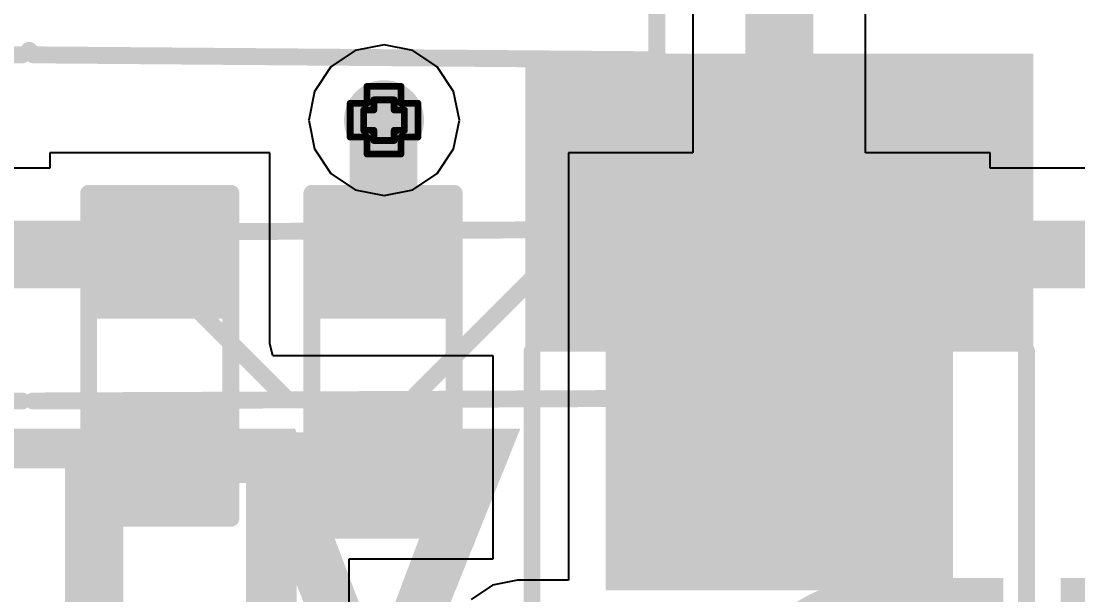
# Model space of a CAD drawing. Header units: inches. Extents: x 0 to 198, y 0 to 199.
# Drawn here: x 1.0939 to 1.4058, y 4.2696 to 4.4391 of the extents above; entities that cross this region are included whole.
import ezdxf

# ---------------------------------------------------------------- set-up
doc = ezdxf.new("R2010")
doc.units = ezdxf.units.IN
doc.header["$MEASUREMENT"] = 0
for name, color, linetype in [('Bottom Layer', 5, 'Continuous'), ('Bottom Overlay', 54, 'Continuous'), ('Bottom Paste', 16, 'Continuous'), ('Bottom Solder', 6, 'Continuous'), ('Drill Drawing', 1, 'Continuous'), ('Layer 1', 16, 'Continuous'), ('Layer 2', 76, 'Continuous'), ('Top Layer', 1, 'Continuous'), ('Top Overlay', 2, 'Continuous'), ('Via Holes', 16, 'Continuous')]:
    doc.layers.add(name, color=color, linetype=linetype)
doc.styles.add('Arial Black_Bold', font='', dxfattribs={"height": 0.2})
doc.styles.get('Arial Black_Bold').set_extended_font_data('Arial Black', bold=True)

# ---------------------------------------------------------------- blocks, each defined once
blk = doc.blocks.new('R___0603_B_105')
at = {"layer": 'Bottom Layer'}
for points in [[(-0.0450007, -0.0175004), (-0.0450007, 0.0174996), (-0.0150007, 0.0174996), (-0.0150007, -0.0175004)], [(0.0149993, -0.0175004), (0.0149993, 0.0174996), (0.0449993, 0.0174996), (0.0449993, -0.0175004)]]:
    blk.add_hatch(color=5, dxfattribs=at).paths.add_polyline_path(points)
at = {"layer": 'Bottom Paste'}
for points in [[(-0.0450007, -0.0175004), (-0.0450007, 0.0174996), (-0.0150007, 0.0174996), (-0.0150007, -0.0175004)], [(0.0149993, -0.0175004), (0.0149993, 0.0174996), (0.0449993, 0.0174996), (0.0449993, -0.0175004)]]:
    blk.add_hatch(color=16, dxfattribs=at).paths.add_polyline_path(points)
at = {"layer": 'Bottom Solder'}
for points in [[(-0.0490007, -0.0215004), (-0.0490007, 0.0214996), (-0.0110007, 0.0214996), (-0.0110007, -0.0215004)], [(0.0109993, -0.0215004), (0.0109993, 0.0214996), (0.0489993, 0.0214996), (0.0489993, -0.0215004)]]:
    blk.add_hatch(color=6, dxfattribs=at).paths.add_polyline_path(points)
at = {"layer": 'Bottom Overlay'}
for points in [[(-0.0480007, -0.0210004, 0.005, 0.005, 0), (-0.0480007, 0.0209996, 0.005, 0.005, 0)], [(0.0479993, 0.0209996, 0.005, 0.005, 0), (-0.0480007, 0.0209996, 0.005, 0.005, 0)], [(0.0479993, -0.0210004, 0.005, 0.005, 0), (0.0479993, 0.0209996, 0.005, 0.005, 0)], [(0.0479993, -0.0210004, 0.005, 0.005, 0), (-0.0480007, -0.0210004, 0.005, 0.005, 0)]]:
    blk.add_lwpolyline(points, format="xyseb", dxfattribs=at)
for points in [[(-0.0492507, 0.0209996, 0.0025, 0.0025, 1), (-0.0467507, 0.0209996, 0.0025, 0.0025, 1)], [(-0.0492507, 0.0209996, 0.0025, 0.0025, 1), (-0.0467507, 0.0209996, 0.0025, 0.0025, 1)], [(0.0467493, 0.0209996, 0.0025, 0.0025, 1), (0.0492493, 0.0209996, 0.0025, 0.0025, 1)], [(0.0467493, 0.0209996, 0.0025, 0.0025, 1), (0.0492493, 0.0209996, 0.0025, 0.0025, 1)], [(-0.0492507, -0.0210004, 0.0025, 0.0025, 1), (-0.0467507, -0.0210004, 0.0025, 0.0025, 1)], [(-0.0492507, -0.0210004, 0.0025, 0.0025, 1), (-0.0467507, -0.0210004, 0.0025, 0.0025, 1)], [(0.0467493, -0.0210004, 0.0025, 0.0025, 1), (0.0492493, -0.0210004, 0.0025, 0.0025, 1)], [(0.0467493, -0.0210004, 0.0025, 0.0025, 1), (0.0492493, -0.0210004, 0.0025, 0.0025, 1)]]:
    blk.add_lwpolyline(points, format="xyseb", close=True, dxfattribs=at)
blk = doc.blocks.new('R___0603_B_107')
at = {"layer": 'Bottom Layer'}
for points in [[(-0.0449993, -0.017501), (-0.0449993, 0.017499), (-0.0149993, 0.017499), (-0.0149993, -0.017501)], [(0.0150007, -0.017501), (0.0150007, 0.017499), (0.0450007, 0.017499), (0.0450007, -0.017501)]]:
    blk.add_hatch(color=5, dxfattribs=at).paths.add_polyline_path(points)
at = {"layer": 'Bottom Paste'}
for points in [[(-0.0449993, -0.017501), (-0.0449993, 0.017499), (-0.0149993, 0.017499), (-0.0149993, -0.017501)], [(0.0150007, -0.017501), (0.0150007, 0.017499), (0.0450007, 0.017499), (0.0450007, -0.017501)]]:
    blk.add_hatch(color=16, dxfattribs=at).paths.add_polyline_path(points)
at = {"layer": 'Bottom Solder'}
for points in [[(-0.0489993, -0.021501), (-0.0489993, 0.021499), (-0.0109993, 0.021499), (-0.0109993, -0.021501)], [(0.0110007, -0.021501), (0.0110007, 0.021499), (0.0490007, 0.021499), (0.0490007, -0.021501)]]:
    blk.add_hatch(color=6, dxfattribs=at).paths.add_polyline_path(points)
at = {"layer": 'Bottom Overlay'}
for points in [[(-0.0479993, 0.020999, 0.005, 0.005, 0), (-0.0479993, -0.021001, 0.005, 0.005, 0)], [(-0.0479993, 0.020999, 0.005, 0.005, 0), (0.0480007, 0.020999, 0.005, 0.005, 0)], [(0.0480007, 0.020999, 0.005, 0.005, 0), (0.0480007, -0.021001, 0.005, 0.005, 0)], [(-0.0479993, -0.021001, 0.005, 0.005, 0), (0.0480007, -0.021001, 0.005, 0.005, 0)]]:
    blk.add_lwpolyline(points, format="xyseb", dxfattribs=at)
for points in [[(-0.0492493, 0.020999, 0.0025, 0.0025, 1), (-0.0467493, 0.020999, 0.0025, 0.0025, 1)], [(-0.0492493, 0.020999, 0.0025, 0.0025, 1), (-0.0467493, 0.020999, 0.0025, 0.0025, 1)], [(0.0467507, 0.020999, 0.0025, 0.0025, 1), (0.0492507, 0.020999, 0.0025, 0.0025, 1)], [(0.0467507, 0.020999, 0.0025, 0.0025, 1), (0.0492507, 0.020999, 0.0025, 0.0025, 1)], [(-0.0492493, -0.021001, 0.0025, 0.0025, 1), (-0.0467493, -0.021001, 0.0025, 0.0025, 1)], [(-0.0492493, -0.021001, 0.0025, 0.0025, 1), (-0.0467493, -0.021001, 0.0025, 0.0025, 1)], [(0.0467507, -0.021001, 0.0025, 0.0025, 1), (0.0492507, -0.021001, 0.0025, 0.0025, 1)], [(0.0467507, -0.021001, 0.0025, 0.0025, 1), (0.0492507, -0.021001, 0.0025, 0.0025, 1)]]:
    blk.add_lwpolyline(points, format="xyseb", close=True, dxfattribs=at)
blk = doc.blocks.new('DB128L_5_08_4P_GN_S_220')
at = {"layer": 'Top Overlay'}
for points in [[(-0.2097236, 0.2007857, 0.005, 0.005, 0), (-0.3949996, 0.1999997, 0.005, 0.005, 0)], [(-0.3938136, 0.2007857, 0.005, 0.005, 0), (-0.3938136, -0.1929123, 0.005, 0.005, 0)], [(0.1852764, 0.2007857, 0.005, 0.005, 0), (-0.2064576, 0.2007857, 0.005, 0.005, 0)], [(-0.3226216, 0.1991097, 0.005, 0.005, 0), (-0.3706236, 0.1511077, 0.005, 0.005, 0)], [(-0.3226216, 0.1992137, 0.005, 0.005, 0), (-0.3226216, 0.1991097, 0.005, 0.005, 0)], [(-0.2366216, 0.1522137, 0.005, 0.005, 0), (-0.2836236, 0.1992137, 0.005, 0.005, 0)], [(-0.2085416, 0.1511057, 0.005, 0.005, 0), (-0.3949996, 0.1499997, 0.005, 0.005, 0)], [(-0.2366216, 0.1522137, 0.005, 0.005, 0), (-0.2366216, 0.1511077, 0.005, 0.005, 0)], [(0.1864584, 0.1511057, 0.005, 0.005, 0), (-0.2064576, 0.1511057, 0.005, 0.005, 0)], [(-0.2098776, 0.0985277, 0.005, 0.005, 0), (-0.3949996, 0.0999997, 0.005, 0.005, 0)], [(-0.2085416, 0.0971917, 0.005, 0.005, 0), (-0.2098776, 0.0985277, 0.005, 0.005, 0)], [(0.1851224, 0.0985277, 0.005, 0.005, 0), (-0.2064576, 0.0985277, 0.005, 0.005, 0)]]:
    blk.add_lwpolyline(points, format="xyseb", dxfattribs=at)
for points in [[(-0.3950636, 0.2007857, 0.0025, 0.0025, 1), (-0.3925636, 0.2007857, 0.0025, 0.0025, 1)], [(-0.2109736, 0.2007857, 0.0025, 0.0025, 1), (-0.2084736, 0.2007857, 0.0025, 0.0025, 1)], [(-0.2077076, 0.2007857, 0.0025, 0.0025, 1), (-0.2052076, 0.2007857, 0.0025, 0.0025, 1)], [(-0.3962496, 0.1999997, 0.0025, 0.0025, 1), (-0.3937496, 0.1999997, 0.0025, 0.0025, 1)], [(-0.3238716, 0.1992137, 0.0025, 0.0025, 1), (-0.3213716, 0.1992137, 0.0025, 0.0025, 1)], [(-0.3238716, 0.1991097, 0.0025, 0.0025, 1), (-0.3213716, 0.1991097, 0.0025, 0.0025, 1)], [(-0.3238716, 0.1991097, 0.0025, 0.0025, 1), (-0.3213716, 0.1991097, 0.0025, 0.0025, 1)], [(-0.2848736, 0.1992137, 0.0025, 0.0025, 1), (-0.2823736, 0.1992137, 0.0025, 0.0025, 1)], [(-0.3718736, 0.1511077, 0.0025, 0.0025, 1), (-0.3693736, 0.1511077, 0.0025, 0.0025, 1)], [(-0.2378716, 0.1522137, 0.0025, 0.0025, 1), (-0.2353716, 0.1522137, 0.0025, 0.0025, 1)], [(-0.2378716, 0.1522137, 0.0025, 0.0025, 1), (-0.2353716, 0.1522137, 0.0025, 0.0025, 1)], [(-0.2378716, 0.1511077, 0.0025, 0.0025, 1), (-0.2353716, 0.1511077, 0.0025, 0.0025, 1)], [(-0.2097916, 0.1511057, 0.0025, 0.0025, 1), (-0.2072916, 0.1511057, 0.0025, 0.0025, 1)], [(-0.2077076, 0.1511057, 0.0025, 0.0025, 1), (-0.2052076, 0.1511057, 0.0025, 0.0025, 1)], [(-0.3962496, 0.1499997, 0.0025, 0.0025, 1), (-0.3937496, 0.1499997, 0.0025, 0.0025, 1)], [(-0.3962496, 0.0999997, 0.0025, 0.0025, 1), (-0.3937496, 0.0999997, 0.0025, 0.0025, 1)], [(-0.2111276, 0.0985277, 0.0025, 0.0025, 1), (-0.2086276, 0.0985277, 0.0025, 0.0025, 1)], [(-0.2111276, 0.0985277, 0.0025, 0.0025, 1), (-0.2086276, 0.0985277, 0.0025, 0.0025, 1)], [(-0.2077076, 0.0985277, 0.0025, 0.0025, 1), (-0.2052076, 0.0985277, 0.0025, 0.0025, 1)], [(-0.2097916, 0.0971917, 0.0025, 0.0025, 1), (-0.2072916, 0.0971917, 0.0025, 0.0025, 1)]]:
    blk.add_lwpolyline(points, format="xyseb", close=True, dxfattribs=at)
blk = doc.blocks.new('SMB__B_262')
at = {"layer": 'Bottom Layer'}
blk.add_hatch(color=5, dxfattribs=at).paths.add_polyline_path([(0.1456698, 0.04724450000000001), (0.1456698, -0.04724369999999999), (0.0354336, -0.04724370000000001), (0.0354336, 0.04724449999999999)])
at = {"layer": 'Bottom Overlay'}
for points in [[(0.1019457, 0.0489856), (0.1899457, 0.0489856), (0.1899457, 0.0749856), (0.1019457, 0.0749856)], [(0.1469457, -0.0530144), (0.1899457, -0.0530144), (0.1899457, 0.0649856), (0.1469457, 0.0649856)], [(0.1019457, -0.0750144), (0.1899457, -0.0750144), (0.1899457, -0.0490144), (0.1019457, -0.0490144)]]:
    blk.add_hatch(color=54, dxfattribs=at).paths.add_polyline_path(points)
at = {"layer": 'Bottom Paste'}
blk.add_hatch(color=16, dxfattribs=at).paths.add_polyline_path([(0.1456698, 0.04724450000000001), (0.1456698, -0.04724369999999999), (0.0354336, -0.04724370000000001), (0.0354336, 0.04724449999999999)])
at = {"layer": 'Bottom Solder'}
blk.add_hatch(color=6, dxfattribs=at).paths.add_polyline_path([(0.1496698, 0.05124450000000001), (0.1496698, -0.0512437), (0.0314336, -0.0512437), (0.0314336, 0.05124449999999999)])
at = {"layer": 'Bottom Overlay'}
for points in [[(-0.0870003, 0.0730004, 0.005, 0.005, 0), (0.1019997, 0.0730004, 0.005, 0.005, 0)], [(-0.0870003, -0.0729996, 0.005, 0.005, 0), (0.1019997, -0.0729996, 0.005, 0.005, 0)]]:
    blk.add_lwpolyline(points, format="xyseb", dxfattribs=at)
for points in [[(0.1007497, 0.0730004, 0.0025, 0.0025, 1), (0.1032497, 0.0730004, 0.0025, 0.0025, 1)], [(0.1007497, -0.0729996, 0.0025, 0.0025, 1), (0.1032497, -0.0729996, 0.0025, 0.0025, 1)]]:
    blk.add_lwpolyline(points, format="xyseb", close=True, dxfattribs=at)

msp = doc.modelspace()

# ---------------------------------------------------------------- hatches: boundary and pattern name
at = {"layer": 'Bottom Layer'}
h = msp.add_hatch(color=5, dxfattribs=at)
edge = h.paths.add_edge_path()
edge.add_arc((1.200986, 4.409816), 0.011811, 0, 360)
at = {"layer": 'Layer 1'}
h = msp.add_hatch(color=16, dxfattribs=at)
edge = h.paths.add_edge_path()
edge.add_arc((1.200986, 4.409816), 0.011811, 0, 360)
at = {"layer": 'Layer 2'}
h = msp.add_hatch(color=76, dxfattribs=at)
edge = h.paths.add_edge_path()
edge.add_arc((1.200986, 4.409816), 0.011811, 0, 360)
at = {"layer": 'Top Layer'}
h = msp.add_hatch(color=1, dxfattribs=at)
edge = h.paths.add_edge_path()
edge.add_arc((1.200986, 4.409816), 0.011811, 0, 360)
at = {"layer": 'Via Holes'}
h = msp.add_hatch(color=7, dxfattribs=at)
edge = h.paths.add_edge_path()
edge.add_arc((1.200986, 4.409816), 0.0059055, 0, 360)

# ---------------------------------------------------------------- linework, layer by layer
at = {"layer": 'Bottom Layer'}
for p, q in [((1.3431594, 4.400144), (1.3431594, 4.5018043)), ((1.2921798, 4.4912461), (1.2921798, 4.400144)), ((1.1672956, 4.4002059), (1.1022956, 4.4002059)), ((1.1022956, 4.4002059), (1.1022956, 4.3956337)), ((1.1672956, 4.343829), (1.1672956, 4.4002059)), ((1.2921798, 4.400144), (1.2554255, 4.400144)), ((1.2554255, 4.400144), (1.2554255, 4.2739344)), ((1.3799137, 4.400144), (1.3431594, 4.400144)), ((1.3799137, 4.3956337), (1.3799137, 4.400144)), ((1.1022956, 4.3956337), (1.0794217, 4.3956337)), ((1.4227876, 4.3956337), (1.3799137, 4.3956337)), ((1.1682057, 4.3402059), (1.1672956, 4.343829)), ((1.2332056, 4.3402059), (1.1682057, 4.3402059)), ((1.2332056, 4.2802059), (1.2332056, 4.3402059)), ((1.1906904, 4.2484109), (1.1906904, 4.2802059)), ((1.1906904, 4.2802059), (1.2332056, 4.2802059)), ((1.2404015, 4.2739344), (1.232988, 4.2724598)), ((1.2554255, 4.2739344), (1.2404015, 4.2739344)), ((1.232988, 4.2724598), (1.2267033, 4.2682604))]:
    msp.add_line(p, q, dxfattribs=at)
for points in [[(1.3176696, 4.3300259, 0.02, 0.02, 0), (1.3176696, 4.5018043, 0.02, 0.02, 0)], [(1.2008458, 4.4096758, 0.02, 0.02, 0), (1.200986, 4.409816, 0.02, 0.02, 0)], [(1.2008458, 4.3702841, 0.02, 0.02, 0), (1.2008458, 4.4096758, 0.02, 0.02, 0)], [(1.0572956, 4.3701439, 0.02, 0.02, 0), (1.1347956, 4.3701439, 0.02, 0.02, 0)], [(1.2007056, 4.3701439, 0.02, 0.02, 0), (1.2008458, 4.3702841, 0.02, 0.02, 0)], [(1.3376696, 4.3528998, 0.02, 0.02, 0), (1.3549137, 4.3701439, 0.02, 0.02, 0)], [(1.3376696, 4.3528998, 0.02, 0.02, 0), (1.3376696, 4.3701439, 0.02, 0.02, 0)], [(1.3376696, 4.3701439, 0.02, 0.02, 0), (1.3549137, 4.3701439, 0.02, 0.02, 0)], [(1.3549137, 4.3701439, 0.02, 0.02, 0), (1.4552876, 4.3701439, 0.02, 0.02, 0)], [(1.3176696, 4.3328998, 0.02, 0.02, 0), (1.3376696, 4.3528998, 0.02, 0.02, 0)], [(1.3376696, 4.3328998, 0.02, 0.02, 0), (1.3376696, 4.3528998, 0.02, 0.02, 0)], [(1.1347956, 4.3101439, 0.015, 0.015, 0), (1.1677506, 4.3101439, 0.015, 0.015, 0)], [(1.1677496, 4.2215999, 0.015, 0.015, 0), (1.1677496, 4.3101429, 0.015, 0.015, 0)], [(1.1677506, 4.3101439, 0.015, 0.015, 0), (1.2007056, 4.3101439, 0.015, 0.015, 0)], [(1.1677496, 4.3101429, 0.008, 0.008, 0), (1.1677506, 4.3101439, 0.008, 0.008, 0)]]:
    msp.add_lwpolyline(points, format="xyseb", dxfattribs=at)
for points in [[(1.1958458, 4.4096758, 0.01, 0.01, 1), (1.2058458, 4.4096758, 0.01, 0.01, 1)], [(1.1958458, 4.4096758, 0.01, 0.01, 1), (1.2058458, 4.4096758, 0.01, 0.01, 1)], [(1.195986, 4.409816, 0.01, 0.01, 1), (1.205986, 4.409816, 0.01, 0.01, 1)], [(1.1297956, 4.3701439, 0.01, 0.01, 1), (1.1397956, 4.3701439, 0.01, 0.01, 1)], [(1.1957056, 4.3701439, 0.01, 0.01, 1), (1.2057056, 4.3701439, 0.01, 0.01, 1)], [(1.1958458, 4.3702841, 0.01, 0.01, 1), (1.2058458, 4.3702841, 0.01, 0.01, 1)], [(1.1958458, 4.3702841, 0.01, 0.01, 1), (1.2058458, 4.3702841, 0.01, 0.01, 1)], [(1.3326696, 4.3701439, 0.01, 0.01, 1), (1.3426696, 4.3701439, 0.01, 0.01, 1)], [(1.3326696, 4.3701439, 0.01, 0.01, 1), (1.3426696, 4.3701439, 0.01, 0.01, 1)], [(1.3499137, 4.3701439, 0.01, 0.01, 1), (1.3599137, 4.3701439, 0.01, 0.01, 1)], [(1.3499137, 4.3701439, 0.01, 0.01, 1), (1.3599137, 4.3701439, 0.01, 0.01, 1)], [(1.3499137, 4.3701439, 0.01, 0.01, 1), (1.3599137, 4.3701439, 0.01, 0.01, 1)], [(1.3326696, 4.3528998, 0.01, 0.01, 1), (1.3426696, 4.3528998, 0.01, 0.01, 1)], [(1.3326696, 4.3528998, 0.01, 0.01, 1), (1.3426696, 4.3528998, 0.01, 0.01, 1)], [(1.3326696, 4.3528998, 0.01, 0.01, 1), (1.3426696, 4.3528998, 0.01, 0.01, 1)], [(1.3326696, 4.3528998, 0.01, 0.01, 1), (1.3426696, 4.3528998, 0.01, 0.01, 1)], [(1.3126696, 4.3328998, 0.01, 0.01, 1), (1.3226696, 4.3328998, 0.01, 0.01, 1)], [(1.3326696, 4.3328998, 0.01, 0.01, 1), (1.3426696, 4.3328998, 0.01, 0.01, 1)], [(1.3126696, 4.3300259, 0.01, 0.01, 1), (1.3226696, 4.3300259, 0.01, 0.01, 1)], [(1.1310456, 4.3101439, 0.0075, 0.0075, 1), (1.1385456, 4.3101439, 0.0075, 0.0075, 1)], [(1.1639996, 4.3101429, 0.0075, 0.0075, 1), (1.1714996, 4.3101429, 0.0075, 0.0075, 1)], [(1.1640006, 4.3101439, 0.0075, 0.0075, 1), (1.1715006, 4.3101439, 0.0075, 0.0075, 1)], [(1.1640006, 4.3101439, 0.0075, 0.0075, 1), (1.1715006, 4.3101439, 0.0075, 0.0075, 1)], [(1.1969556, 4.3101439, 0.0075, 0.0075, 1), (1.2044556, 4.3101439, 0.0075, 0.0075, 1)], [(1.1657496, 4.3101429, 0.004, 0.004, 1), (1.1697496, 4.3101429, 0.004, 0.004, 1)], [(1.1657506, 4.3101439, 0.004, 0.004, 1), (1.1697506, 4.3101439, 0.004, 0.004, 1)]]:
    msp.add_lwpolyline(points, format="xyseb", close=True, dxfattribs=at)
at = {"layer": 'Drill Drawing'}
for points in [[(1.195986, 4.414816, 0.002, 0.002, 0), (1.195986, 4.419816, 0.002, 0.002, 0)], [(1.195986, 4.419816, 0.002, 0.002, 0), (1.205986, 4.419816, 0.002, 0.002, 0)], [(1.205986, 4.414816, 0.002, 0.002, 0), (1.205986, 4.419816, 0.002, 0.002, 0)], [(1.190986, 4.404816, 0.002, 0.002, 0), (1.190986, 4.414816, 0.002, 0.002, 0)], [(1.190986, 4.414816, 0.002, 0.002, 0), (1.195986, 4.414816, 0.002, 0.002, 0)], [(1.197986, 4.412816, 0.002, 0.002, 0), (1.197986, 4.415816, 0.002, 0.002, 0)], [(1.197986, 4.415816, 0.002, 0.002, 0), (1.203986, 4.415816, 0.002, 0.002, 0)], [(1.203986, 4.412816, 0.002, 0.002, 0), (1.203986, 4.415816, 0.002, 0.002, 0)], [(1.205986, 4.414816, 0.002, 0.002, 0), (1.210986, 4.414816, 0.002, 0.002, 0)], [(1.210986, 4.404816, 0.002, 0.002, 0), (1.210986, 4.414816, 0.002, 0.002, 0)], [(1.194986, 4.406816, 0.002, 0.002, 0), (1.194986, 4.412816, 0.002, 0.002, 0)], [(1.194986, 4.412816, 0.002, 0.002, 0), (1.197986, 4.412816, 0.002, 0.002, 0)], [(1.203986, 4.412816, 0.002, 0.002, 0), (1.206986, 4.412816, 0.002, 0.002, 0)], [(1.206986, 4.406816, 0.002, 0.002, 0), (1.206986, 4.412816, 0.002, 0.002, 0)], [(1.194986, 4.406816, 0.002, 0.002, 0), (1.197986, 4.406816, 0.002, 0.002, 0)], [(1.197986, 4.403816, 0.002, 0.002, 0), (1.197986, 4.406816, 0.002, 0.002, 0)], [(1.203986, 4.406816, 0.002, 0.002, 0), (1.206986, 4.406816, 0.002, 0.002, 0)], [(1.203986, 4.403816, 0.002, 0.002, 0), (1.203986, 4.406816, 0.002, 0.002, 0)], [(1.190986, 4.404816, 0.002, 0.002, 0), (1.195986, 4.404816, 0.002, 0.002, 0)], [(1.195986, 4.399816, 0.002, 0.002, 0), (1.195986, 4.404816, 0.002, 0.002, 0)], [(1.197986, 4.403816, 0.002, 0.002, 0), (1.203986, 4.403816, 0.002, 0.002, 0)], [(1.205986, 4.404816, 0.002, 0.002, 0), (1.210986, 4.404816, 0.002, 0.002, 0)], [(1.205986, 4.399816, 0.002, 0.002, 0), (1.205986, 4.404816, 0.002, 0.002, 0)], [(1.195986, 4.399816, 0.002, 0.002, 0), (1.205986, 4.399816, 0.002, 0.002, 0)]]:
    msp.add_lwpolyline(points, format="xyseb", dxfattribs=at)
for points in [[(1.195486, 4.419816, 0.001, 0.001, 1), (1.196486, 4.419816, 0.001, 0.001, 1)], [(1.195486, 4.419816, 0.001, 0.001, 1), (1.196486, 4.419816, 0.001, 0.001, 1)], [(1.205486, 4.419816, 0.001, 0.001, 1), (1.206486, 4.419816, 0.001, 0.001, 1)], [(1.205486, 4.419816, 0.001, 0.001, 1), (1.206486, 4.419816, 0.001, 0.001, 1)], [(1.190486, 4.414816, 0.001, 0.001, 1), (1.191486, 4.414816, 0.001, 0.001, 1)], [(1.190486, 4.414816, 0.001, 0.001, 1), (1.191486, 4.414816, 0.001, 0.001, 1)], [(1.195486, 4.414816, 0.001, 0.001, 1), (1.196486, 4.414816, 0.001, 0.001, 1)], [(1.195486, 4.414816, 0.001, 0.001, 1), (1.196486, 4.414816, 0.001, 0.001, 1)], [(1.197486, 4.415816, 0.001, 0.001, 1), (1.198486, 4.415816, 0.001, 0.001, 1)], [(1.197486, 4.415816, 0.001, 0.001, 1), (1.198486, 4.415816, 0.001, 0.001, 1)], [(1.203486, 4.415816, 0.001, 0.001, 1), (1.204486, 4.415816, 0.001, 0.001, 1)], [(1.203486, 4.415816, 0.001, 0.001, 1), (1.204486, 4.415816, 0.001, 0.001, 1)], [(1.205486, 4.414816, 0.001, 0.001, 1), (1.206486, 4.414816, 0.001, 0.001, 1)], [(1.205486, 4.414816, 0.001, 0.001, 1), (1.206486, 4.414816, 0.001, 0.001, 1)], [(1.210486, 4.414816, 0.001, 0.001, 1), (1.211486, 4.414816, 0.001, 0.001, 1)], [(1.210486, 4.414816, 0.001, 0.001, 1), (1.211486, 4.414816, 0.001, 0.001, 1)], [(1.194486, 4.412816, 0.001, 0.001, 1), (1.195486, 4.412816, 0.001, 0.001, 1)], [(1.194486, 4.412816, 0.001, 0.001, 1), (1.195486, 4.412816, 0.001, 0.001, 1)], [(1.197486, 4.412816, 0.001, 0.001, 1), (1.198486, 4.412816, 0.001, 0.001, 1)], [(1.197486, 4.412816, 0.001, 0.001, 1), (1.198486, 4.412816, 0.001, 0.001, 1)], [(1.203486, 4.412816, 0.001, 0.001, 1), (1.204486, 4.412816, 0.001, 0.001, 1)], [(1.203486, 4.412816, 0.001, 0.001, 1), (1.204486, 4.412816, 0.001, 0.001, 1)], [(1.206486, 4.412816, 0.001, 0.001, 1), (1.207486, 4.412816, 0.001, 0.001, 1)], [(1.206486, 4.412816, 0.001, 0.001, 1), (1.207486, 4.412816, 0.001, 0.001, 1)], [(1.194486, 4.406816, 0.001, 0.001, 1), (1.195486, 4.406816, 0.001, 0.001, 1)], [(1.194486, 4.406816, 0.001, 0.001, 1), (1.195486, 4.406816, 0.001, 0.001, 1)], [(1.197486, 4.406816, 0.001, 0.001, 1), (1.198486, 4.406816, 0.001, 0.001, 1)], [(1.197486, 4.406816, 0.001, 0.001, 1), (1.198486, 4.406816, 0.001, 0.001, 1)], [(1.203486, 4.406816, 0.001, 0.001, 1), (1.204486, 4.406816, 0.001, 0.001, 1)], [(1.203486, 4.406816, 0.001, 0.001, 1), (1.204486, 4.406816, 0.001, 0.001, 1)], [(1.206486, 4.406816, 0.001, 0.001, 1), (1.207486, 4.406816, 0.001, 0.001, 1)], [(1.206486, 4.406816, 0.001, 0.001, 1), (1.207486, 4.406816, 0.001, 0.001, 1)], [(1.190486, 4.404816, 0.001, 0.001, 1), (1.191486, 4.404816, 0.001, 0.001, 1)], [(1.190486, 4.404816, 0.001, 0.001, 1), (1.191486, 4.404816, 0.001, 0.001, 1)], [(1.195486, 4.404816, 0.001, 0.001, 1), (1.196486, 4.404816, 0.001, 0.001, 1)], [(1.195486, 4.404816, 0.001, 0.001, 1), (1.196486, 4.404816, 0.001, 0.001, 1)], [(1.197486, 4.403816, 0.001, 0.001, 1), (1.198486, 4.403816, 0.001, 0.001, 1)], [(1.197486, 4.403816, 0.001, 0.001, 1), (1.198486, 4.403816, 0.001, 0.001, 1)], [(1.203486, 4.403816, 0.001, 0.001, 1), (1.204486, 4.403816, 0.001, 0.001, 1)], [(1.203486, 4.403816, 0.001, 0.001, 1), (1.204486, 4.403816, 0.001, 0.001, 1)], [(1.205486, 4.404816, 0.001, 0.001, 1), (1.206486, 4.404816, 0.001, 0.001, 1)], [(1.205486, 4.404816, 0.001, 0.001, 1), (1.206486, 4.404816, 0.001, 0.001, 1)], [(1.210486, 4.404816, 0.001, 0.001, 1), (1.211486, 4.404816, 0.001, 0.001, 1)], [(1.210486, 4.404816, 0.001, 0.001, 1), (1.211486, 4.404816, 0.001, 0.001, 1)], [(1.195486, 4.399816, 0.001, 0.001, 1), (1.196486, 4.399816, 0.001, 0.001, 1)], [(1.195486, 4.399816, 0.001, 0.001, 1), (1.196486, 4.399816, 0.001, 0.001, 1)], [(1.205486, 4.399816, 0.001, 0.001, 1), (1.206486, 4.399816, 0.001, 0.001, 1)], [(1.205486, 4.399816, 0.001, 0.001, 1), (1.206486, 4.399816, 0.001, 0.001, 1)]]:
    msp.add_lwpolyline(points, format="xyseb", close=True, dxfattribs=at)
at = {"layer": 'Layer 2'}
for p, q in [((1.1924758, 4.4303615), (1.1852611, 4.4255409)), ((1.200986, 4.4320543), (1.1924758, 4.4303615)), ((1.2094962, 4.4303615), (1.200986, 4.4320543)), ((1.2167109, 4.4255409), (1.2094962, 4.4303615)), ((1.1852611, 4.4255409), (1.1804405, 4.4183262)), ((1.2215315, 4.4183262), (1.2167109, 4.4255409)), ((1.1804405, 4.4183262), (1.1787477, 4.409816)), ((1.2232243, 4.409816), (1.2215315, 4.4183262)), ((1.1787477, 4.409816), (1.1804405, 4.4013058)), ((1.2215315, 4.4013058), (1.2232243, 4.409816)), ((1.1804405, 4.4013058), (1.1852611, 4.3940911)), ((1.2167109, 4.3940911), (1.2215315, 4.4013058)), ((1.1852611, 4.3940911), (1.1924758, 4.3892705)), ((1.2094962, 4.3892705), (1.2167109, 4.3940911)), ((1.1924758, 4.3892705), (1.200986, 4.3875777)), ((1.200986, 4.3875777), (1.2094962, 4.3892705))]:
    msp.add_line(p, q, dxfattribs=at)

# ---------------------------------------------------------------- block references
for name, p, rotation in [('DB128L_5_08_4P_GN_S_220', (0.88767, 4.5276416), 180), ('SMB__B_262', (1.31767, 4.2394742), 90), ('R___0603_B_107', (1.1347946, 4.3402052), 90), ('R___0603_B_105', (1.200706, 4.3402052), 270)]:
    msp.add_blockref(name, p, dxfattribs=dict(rotation=rotation))

# ---------------------------------------------------------------- texts
at = {"layer": 'Top Overlay', "style": 'Arial Black_Bold'}
for s, p in [('A1', (1.2443677, 4.3186867)), ('GND', (1.581066, 4.2745221))]:
    msp.add_text(s, height=0.0787402, rotation=180, dxfattribs=at).set_placement(p)

doc.saveas('drawing.dxf')
